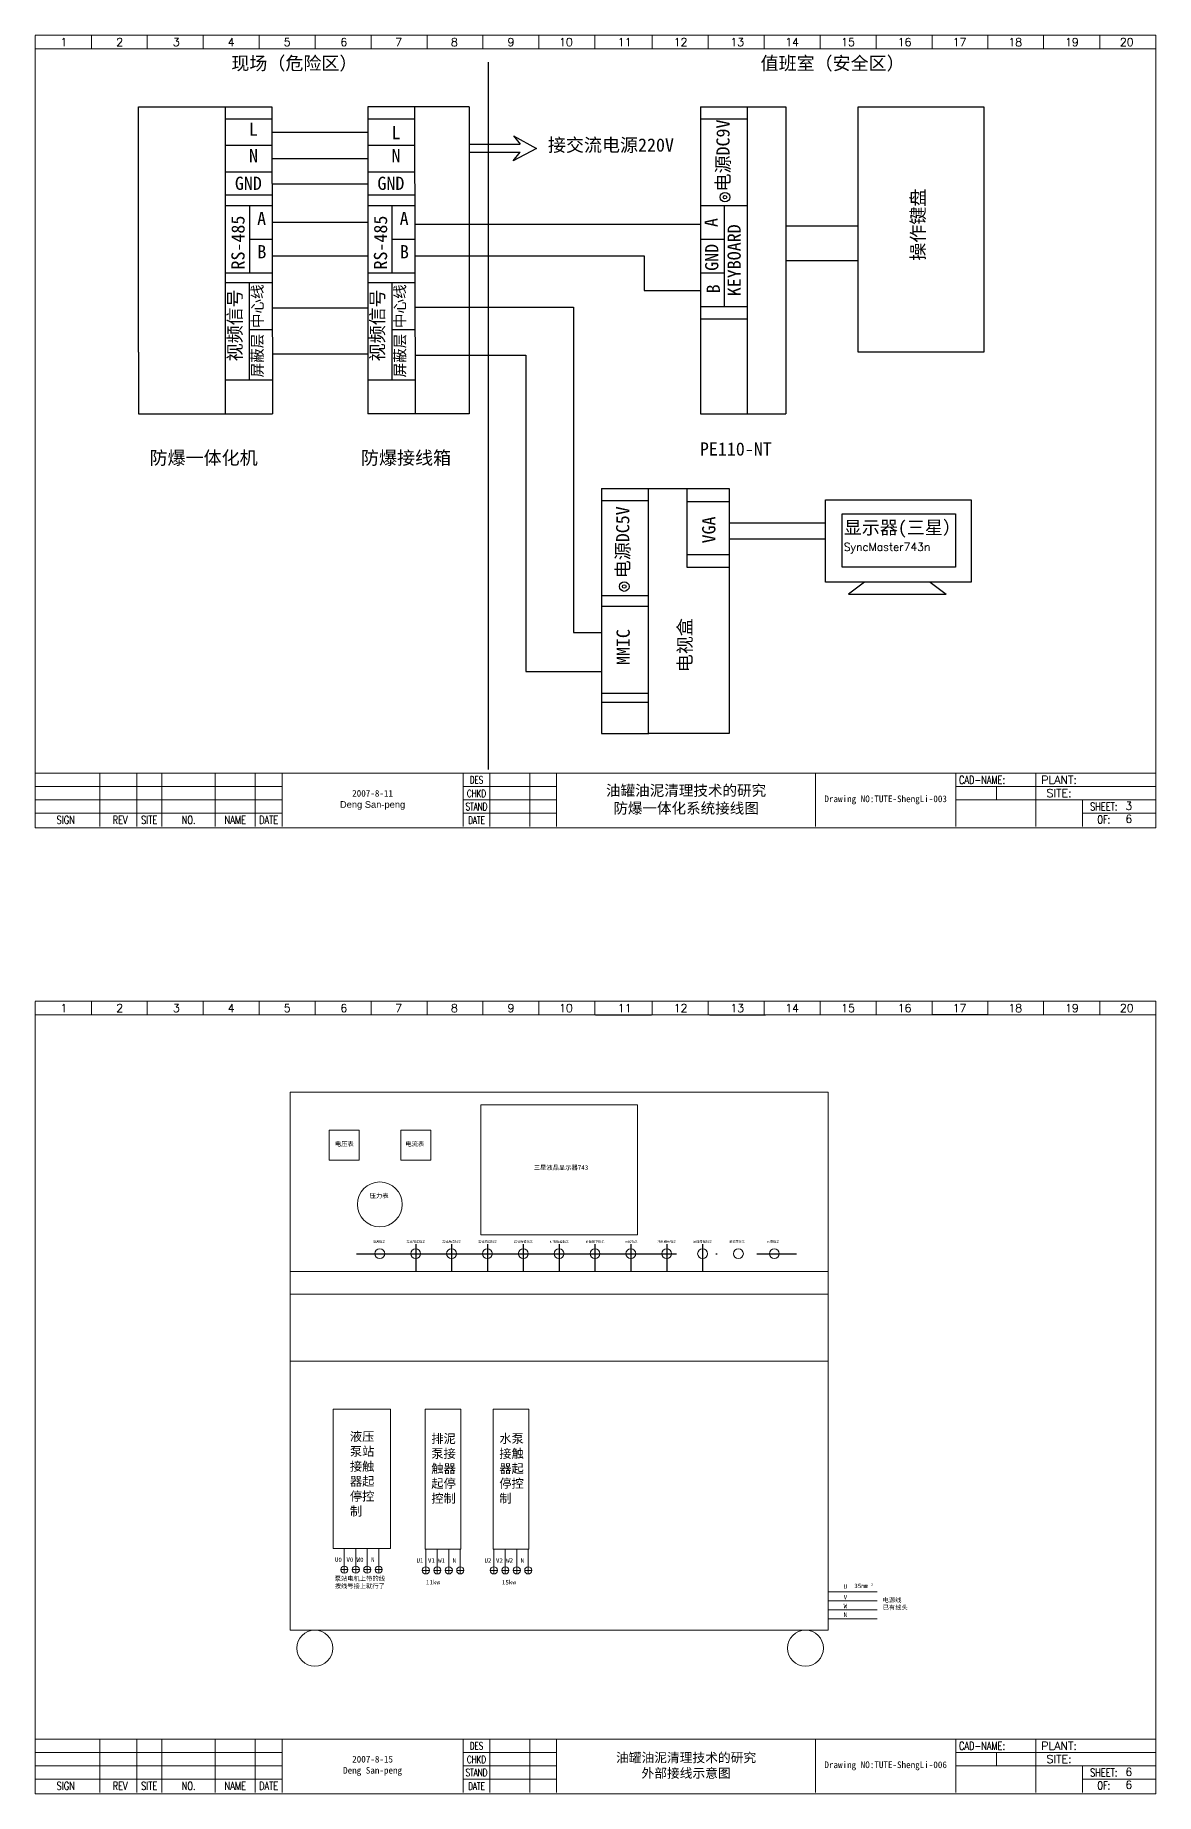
# Model space of a CAD drawing. Header units: millimetres. Extents: x 1552 to 2898, y -96 to 563.
# Drawn here: x 2478 to 2898, y -96 to 563 of the extents above; entities that cross this region are included whole.
import ezdxf
from ezdxf.enums import TextEntityAlignment as Align

# ---------------------------------------------------------------- set-up
doc = ezdxf.new("R2010")
doc.units = ezdxf.units.MM
doc.header["$LTSCALE"] = 5
doc.linetypes.add('ACAD_ISO04W100', pattern=[30, 24, -3, 0, -3])
doc.layers.get('0').update_dxf_attribs({"lineweight": 15})
for name, color, linetype in [('1轮廓实线层', 7, 'Continuous'), ('中心线', 1, 'ACAD_ISO04W100'), ('图层1', 7, 'Continuous'), ('细线', 2, 'Continuous')]:
    doc.layers.add(name, color=color, linetype=linetype)
doc.layers.add('2', color=4, linetype='Continuous', lineweight=15)
doc.styles.add('HZ0', font='TXT.SHX', dxfattribs={"width": 0.75, "bigfont": 'gbcbig.shx'})
doc.styles.add('ROMANC', font='ROMANC', dxfattribs={"height": 4})
doc.styles.get("Standard").update_dxf_attribs({"font": 'SimSun.ttf', "height": 2.5})
doc.styles.add('W1', font='ROMANC')

msp = doc.modelspace()

# ---------------------------------------------------------------- linework, layer by layer
at = {"color": 0}
for p, q in [((2897.53, 563.48), (2477.53, 563.48)), ((2845.03, 286.85), (2852.53, 286.85)), ((2897.53, 201.44), (2477.53, 201.44)), ((2845.03, -75.18), (2852.53, -75.18))]:
    msp.add_line(p, q, dxfattribs=at)
at = {"linetype": 'Continuous'}
for p, q in [((2498.57, 563.44), (2498.57, 558.38)), ((2519.54, 558.33), (2519.54, 563.44)), ((2540.52, 563.44), (2540.52, 558.38)), ((2561.49, 563.44), (2561.49, 558.33)), ((2582.46, 563.44), (2582.46, 558.33)), ((2603.43, 563.44), (2603.43, 558.38)), ((2624.41, 563.44), (2624.41, 558.38)), ((2645.27, 563.44), (2645.27, 558.33)), ((2666.3, 563.44), (2666.3, 558.33)), ((2687.31, 563.45), (2687.31, 558.38)), ((2708.78, 563.44), (2708.78, 558.38)), ((2729.76, 558.33), (2729.76, 563.44)), ((2750.73, 563.44), (2750.73, 558.38)), ((2771.7, 563.44), (2771.7, 558.33)), ((2792.67, 563.44), (2792.67, 558.38)), ((2813.65, 563.44), (2813.65, 558.38)), ((2834.62, 563.44), (2834.62, 558.38)), ((2855.49, 563.44), (2855.49, 558.38)), ((2876.51, 563.44), (2876.51, 558.38)), ((2498.57, 201.41), (2498.57, 196.34)), ((2519.54, 196.29), (2519.54, 201.41)), ((2540.52, 201.41), (2540.52, 196.34)), ((2561.49, 201.41), (2561.49, 196.34)), ((2582.46, 201.41), (2582.46, 196.34)), ((2603.43, 201.41), (2603.43, 196.34)), ((2624.41, 201.41), (2624.41, 196.34)), ((2645.27, 201.41), (2645.27, 196.29)), ((2666.3, 201.41), (2666.3, 196.34)), ((2687.31, 201.41), (2687.31, 196.34)), ((2708.78, 201.41), (2708.78, 196.34)), ((2729.76, 196.34), (2729.76, 201.41)), ((2750.73, 201.41), (2750.73, 196.34)), ((2771.7, 201.41), (2771.7, 196.34)), ((2792.67, 201.41), (2792.67, 196.34)), ((2813.65, 201.41), (2813.65, 196.34)), ((2834.62, 201.41), (2834.62, 196.34)), ((2855.49, 201.41), (2855.49, 196.29)), ((2876.51, 201.41), (2876.51, 196.34))]:
    msp.add_line(p, q, dxfattribs=at)
for p, q in [((2573.09, 100.06), (2573.09, 106.78)), ((2573.09, 100.06), (2573.09, 106.78)), ((2573.09, 100.06), (2573.09, 83.26)), ((2774.69, 100.06), (2774.69, 83.26)), ((2573.09, 91.66), (2774.69, 91.66)), ((2573.09, 66.46), (2774.69, 66.46)), ((2593.38, -3.68), (2593.38, -12.98)), ((2597.68, -3.68), (2597.68, -12.98)), ((2597.68, -3.68), (2597.68, -12.98)), ((2601.98, -3.68), (2601.98, -12.98)), ((2606.27, -3.68), (2606.27, -12.98)), ((2606.27, -3.68), (2606.27, -12.98)), ((2623.94, -3.95), (2623.94, -13.25)), ((2628.24, -3.95), (2628.24, -13.25)), ((2628.24, -3.95), (2628.24, -13.25)), ((2632.54, -3.95), (2632.54, -13.25)), ((2636.84, -3.95), (2636.84, -13.25)), ((2636.84, -3.95), (2636.84, -13.25)), ((2649.43, -3.95), (2649.43, -13.25)), ((2653.73, -3.95), (2653.73, -13.25)), ((2653.73, -3.95), (2653.73, -13.25)), ((2658.03, -3.95), (2658.03, -13.25)), ((2662.33, -3.95), (2662.33, -13.25)), ((2662.33, -3.95), (2662.33, -13.25)), ((2592.03, -11.64), (2594.72, -11.64)), ((2596.33, -11.64), (2599.02, -11.64)), ((2600.63, -11.64), (2603.32, -11.64)), ((2604.93, -11.64), (2607.62, -11.64)), ((2622.6, -11.91), (2625.28, -11.91)), ((2626.9, -11.91), (2629.58, -11.91)), ((2631.2, -11.91), (2633.88, -11.91)), ((2635.5, -11.91), (2638.18, -11.91)), ((2648.09, -11.91), (2650.77, -11.91)), ((2652.39, -11.91), (2655.07, -11.91)), ((2656.69, -11.91), (2659.37, -11.91)), ((2660.99, -11.91), (2663.67, -11.91)), ((2774.69, -19.98), (2793.09, -19.98)), ((2774.69, -23.34), (2793.09, -23.34)), ((2774.69, -26.7), (2793.09, -26.7)), ((2774.69, -30.06), (2793.09, -30.06))]:
    msp.add_line(p, q)
for points in [[(2573.09, 100.06), (2774.69, 100.06), (2774.69, 167.26), (2573.09, 167.26)], [(2573.09, 100.06), (2774.69, 100.06), (2774.69, 167.26), (2573.09, 167.26)], [(2573.09, 100.06), (2774.69, 100.06), (2774.69, 167.26), (2573.09, 167.26)], [(2644.49, 113.83), (2703.29, 113.83), (2703.29, 162.55), (2644.49, 162.55)], [(2587.7, 141.89), (2598.96, 141.89), (2598.96, 153.14), (2587.7, 153.14)], [(2625.84, 141.89), (2614.58, 141.89), (2614.58, 153.14), (2625.84, 153.14)], [(2573.09, -34.34), (2774.69, -34.34), (2774.69, 91.66), (2573.09, 91.66)], [(2589.21, 48.57), (2610.71, 48.57), (2610.71, -3.68), (2589.21, -3.68)], [(2623.72, 48.57), (2637, 48.57), (2637, -3.95), (2623.72, -3.95)], [(2649.21, 48.57), (2662.49, 48.57), (2662.49, -3.95), (2649.21, -3.95)]]:
    msp.add_lwpolyline(points, close=True)
for centre, radius in [((2606.69, 125.26), 8.4), ((2606.69, 106.78), 1.85), ((2620.13, 106.78), 1.85), ((2633.57, 106.78), 1.85), ((2647.01, 106.78), 1.85), ((2660.45, 106.78), 1.85), ((2673.89, 106.78), 1.85), ((2687.33, 106.78), 1.85), ((2700.77, 106.78), 1.85), ((2714.21, 106.78), 1.85), ((2727.65, 106.78), 1.85), ((2741.09, 106.78), 1.85), ((2754.53, 106.78), 1.85), ((2593.38, -11.64), 1.34), ((2597.68, -11.64), 1.34), ((2601.98, -11.64), 1.34), ((2606.27, -11.64), 1.34), ((2623.94, -11.91), 1.34), ((2628.24, -11.91), 1.34), ((2632.54, -11.91), 1.34), ((2636.84, -11.91), 1.34), ((2649.43, -11.91), 1.34), ((2653.73, -11.91), 1.34), ((2658.03, -11.91), 1.34), ((2662.33, -11.91), 1.34), ((2582.34, -41.06), 6.72), ((2766.22, -41.06), 6.72)]:
    msp.add_circle(centre, radius)
at = {"layer": '1轮廓实线层'}
for p, q in [((2687.5, 196.34), (2708.51, 196.34)), ((2687.5, 196.34), (2708.51, 196.34)), ((2730.21, 196.34), (2751.23, 196.34)), ((2813.65, 196.39), (2834.66, 196.39))]:
    msp.add_line(p, q, dxfattribs=at)
at = {"layer": '2', "color": 0}
for p, q in [((2477.53, 563.38), (2477.53, 266.38)), ((2897.53, 266.38), (2897.53, 563.48)), ((2897.46, 558.38), (2477.53, 558.38)), ((2477.52, 286.85), (2897.44, 286.85)), ((2501.72, 286.85), (2501.72, 266.85)), ((2515.67, 286.85), (2515.67, 266.85)), ((2525.03, 286.85), (2525.03, 266.85)), ((2545.03, 286.85), (2545.03, 266.85)), ((2560.03, 286.85), (2560.03, 266.85)), ((2570.03, 286.85), (2570.03, 266.85)), ((2637.93, 286.85), (2637.93, 266.85)), ((2647.93, 286.85), (2647.93, 266.85)), ((2662.93, 286.85), (2662.93, 266.85)), ((2672.93, 286.85), (2672.93, 266.85)), ((2770.03, 286.85), (2770.03, 266.85)), ((2822.53, 286.85), (2822.53, 266.85)), ((2852.5, 286.9), (2852.5, 266.85)), ((2477.52, 281.85), (2570.03, 281.85)), ((2477.52, 276.85), (2570.03, 276.85)), ((2637.93, 281.85), (2672.93, 281.85)), ((2672.93, 276.85), (2637.93, 276.85)), ((2897.44, 281.85), (2822.53, 281.85)), ((2897.44, 276.85), (2822.53, 276.85)), ((2837.79, 281.85), (2837.79, 276.85)), ((2870.01, 276.85), (2870.01, 266.85)), ((2477.52, 271.85), (2570.03, 271.85)), ((2637.93, 271.85), (2672.93, 271.85)), ((2869.98, 271.85), (2897.44, 271.85)), ((2477.53, 266.38), (2897.53, 266.38)), ((2477.53, 201.34), (2477.53, -95.66)), ((2897.53, -95.66), (2897.53, 201.44)), ((2897.46, 196.34), (2477.53, 196.34)), ((2477.52, -75.18), (2897.44, -75.18)), ((2501.72, -75.18), (2501.72, -95.18)), ((2515.67, -75.18), (2515.67, -95.18)), ((2525.03, -75.18), (2525.03, -95.18)), ((2545.03, -75.18), (2545.03, -95.18)), ((2560.03, -75.18), (2560.03, -95.18)), ((2570.03, -75.18), (2570.03, -95.18)), ((2637.93, -75.18), (2637.93, -95.18)), ((2647.93, -75.18), (2647.93, -95.18)), ((2662.93, -75.18), (2662.93, -95.18)), ((2672.93, -75.18), (2672.93, -95.18)), ((2770.03, -75.18), (2770.03, -95.18)), ((2822.53, -75.18), (2822.53, -95.18)), ((2852.5, -75.14), (2852.5, -95.18)), ((2477.52, -80.18), (2570.03, -80.18)), ((2477.52, -85.18), (2570.03, -85.18)), ((2637.93, -80.18), (2672.93, -80.18)), ((2672.93, -85.18), (2637.93, -85.18)), ((2897.44, -80.18), (2822.53, -80.18)), ((2897.44, -85.18), (2822.53, -85.18)), ((2837.79, -80.18), (2837.79, -85.18)), ((2870.01, -85.18), (2870.01, -95.18)), ((2477.52, -90.18), (2570.03, -90.18)), ((2637.93, -90.18), (2672.93, -90.18)), ((2869.98, -90.18), (2897.44, -90.18)), ((2477.53, -95.66), (2897.53, -95.66))]:
    msp.add_line(p, q, dxfattribs=at)
at = {"layer": '中心线'}
for p, q in [((2597.89, 106.78), (2762.87, 106.78)), ((2620.13, 110.36), (2620.13, 100.06)), ((2633.57, 110.36), (2633.57, 100.06)), ((2647.01, 110.36), (2647.01, 100.06)), ((2660.45, 110.36), (2660.45, 100.06)), ((2673.89, 110.36), (2673.89, 100.06)), ((2687.33, 110.36), (2687.33, 100.06)), ((2700.77, 110.36), (2700.77, 100.06)), ((2714.21, 110.36), (2714.21, 100.06)), ((2727.65, 110.36), (2727.65, 100.06))]:
    msp.add_line(p, q, dxfattribs=at)
at = {"layer": '图层1'}
for p, q in [((2647.33, 553.38), (2647.33, 288.24)), ((2516.2, 444.71), (2516.2, 536.58)), ((2516.2, 536.58), (2566.26, 536.58)), ((2548.79, 536.58), (2548.79, 421.54)), ((2566.24, 536.58), (2566.51, 421.54)), ((2602.21, 536.58), (2602.21, 421.54)), ((2640.16, 536.58), (2602.21, 536.58)), ((2619.66, 536.58), (2619.93, 421.54)), ((2640.16, 536.58), (2640.16, 421.54)), ((2726.87, 536.58), (2726.87, 421.54)), ((2726.87, 536.58), (2744.34, 536.58)), ((2744.34, 536.58), (2758.85, 536.58)), ((2744.51, 421.54), (2744.51, 536.58)), ((2758.85, 536.58), (2758.85, 421.54)), ((2548.98, 532.09), (2566.27, 532.09)), ((2602.41, 532.09), (2619.69, 532.09)), ((2727.07, 532.09), (2744.36, 532.09)), ((2548.98, 522.19), (2566.3, 522.19)), ((2566.25, 527.08), (2602.21, 527.08)), ((2602.41, 522.19), (2619.72, 522.19)), ((2640.16, 522.66), (2659.35, 522.66)), ((2665.46, 520.97), (2656.68, 516.36)), ((2656.79, 525.78), (2659.35, 522.66)), ((2656.79, 525.78), (2665.46, 520.97)), ((2566.27, 517.23), (2602.21, 517.23)), ((2640.16, 519.57), (2659.35, 519.57)), ((2656.68, 516.36), (2659.35, 519.57)), ((2548.98, 512.29), (2566.32, 512.29)), ((2566.3, 507.8), (2602.21, 507.8)), ((2602.4, 512.29), (2619.74, 512.29)), ((2548.98, 503.58), (2566.33, 503.58)), ((2602.4, 503.58), (2619.75, 503.58)), ((2549.06, 499.59), (2566.42, 499.59)), ((2557.81, 499.59), (2557.81, 474.42)), ((2602.48, 499.59), (2619.84, 499.59)), ((2611.23, 499.59), (2611.23, 474.42)), ((2726.87, 499.58), (2744.51, 499.58)), ((2735.69, 499.58), (2735.69, 461.83)), ((2566.33, 493.37), (2602.21, 493.37)), ((2619.78, 492.6), (2726.87, 492.6)), ((2758.85, 492.05), (2786, 492.05)), ((2557.81, 487), (2566.37, 487)), ((2611.23, 487), (2619.79, 487)), ((2726.87, 487), (2735.69, 487)), ((2566.35, 480.73), (2602.21, 480.73)), ((2619.78, 480.76), (2705.82, 480.76)), ((2705.82, 480.76), (2705.82, 467.75)), ((2758.85, 479.06), (2786, 479.06)), ((2548.79, 474.42), (2566.47, 474.41)), ((2548.79, 470.78), (2566.39, 470.78)), ((2557.73, 470.78), (2557.73, 434.35)), ((2602.21, 474.42), (2619.89, 474.41)), ((2602.21, 470.78), (2619.82, 470.78)), ((2611.15, 470.78), (2611.15, 434.35)), ((2726.87, 474.41), (2735.69, 474.41)), ((2619.83, 461.57), (2679.32, 461.57)), ((2679.32, 461.57), (2679.32, 339.6)), ((2705.82, 467.75), (2726.87, 467.75)), ((2726.87, 461.83), (2744.51, 461.83)), ((2566.39, 461.28), (2602.21, 461.28)), ((2726.87, 457.21), (2744.51, 457.21)), ((2557.73, 453.13), (2566.43, 453.13)), ((2611.15, 453.13), (2619.85, 453.13)), ((2516.2, 444.71), (2516.2, 421.54)), ((2566.45, 444.01), (2602.21, 444.01)), ((2619.88, 443.54), (2661.46, 443.54)), ((2661.46, 443.54), (2661.46, 325.04)), ((2548.79, 434.35), (2566.46, 434.35)), ((2602.21, 434.35), (2619.88, 434.35)), ((2516.2, 421.54), (2566.49, 421.54)), ((2640.16, 421.54), (2602.21, 421.54)), ((2726.87, 421.54), (2758.85, 421.54)), ((2689.8, 393.57), (2707.27, 393.57)), ((2689.8, 393.57), (2689.8, 301.71)), ((2690, 389.09), (2707.29, 389.08)), ((2707.27, 393.57), (2721.78, 393.57)), ((2707.44, 301.71), (2707.44, 393.57)), ((2721.78, 393.57), (2737.66, 393.57)), ((2721.78, 393.57), (2721.78, 364.12)), ((2737.66, 393.57), (2737.66, 301.71)), ((2721.78, 388.7), (2737.66, 388.7)), ((2737.66, 380.72), (2773.78, 380.72)), ((2737.66, 374.65), (2773.78, 374.65)), ((2737.66, 368.67), (2721.78, 368.67)), ((2721.78, 364.12), (2737.66, 364.12)), ((2788.39, 358.48), (2782.4, 353.99)), ((2812.92, 358.48), (2818.91, 353.99)), ((2690, 353.53), (2707.35, 353.53)), ((2690.08, 349.53), (2707.44, 349.53)), ((2782.4, 353.99), (2818.91, 353.99)), ((2679.32, 339.6), (2689.8, 339.6)), ((2661.46, 325.04), (2689.8, 325.04)), ((2689.8, 316.84), (2707.44, 316.84)), ((2689.8, 313.47), (2707.44, 313.47)), ((2689.8, 301.71), (2707.49, 301.71)), ((2721.78, 301.71), (2707.49, 301.71)), ((2737.66, 301.71), (2721.78, 301.71))]:
    msp.add_line(p, q, dxfattribs=at)
for points in [[(2786, 536.58), (2833.12, 536.58), (2833.12, 444.71), (2786, 444.71)], [(2773.78, 389.37), (2828.26, 389.37), (2828.26, 358.48), (2773.78, 358.48)], [(2779.98, 384.06), (2822.46, 384.06), (2822.46, 364.03), (2779.98, 364.03)]]:
    msp.add_lwpolyline(points, close=True, dxfattribs=at)
for centre, radius in [((2736.06, 502.77), 1.8), ((2736.06, 502.77), 0.669), ((2698.3, 356.83), 1.8), ((2698.3, 356.83), 0.669)]:
    msp.add_circle(centre, radius, dxfattribs=at)

# ---------------------------------------------------------------- texts
at = {"color": 0, "style": 'ROMANC'}
for s, p in [('3', (2886.12, 273.1)), ('6', (2886.12, 268.27)), ('6', (2886.12, -88.93)), ('6', (2886.12, -93.77))]:
    msp.add_text(s, height=3, dxfattribs=at).set_placement(p)
for s, insert, char_height, width, attachment_point in [('{\\H1.333x;油罐油泥清理技术的研究\\fSimSun|b0|i0|c134|p54;\\P防爆一体化系统接线图}', (2721.48, 276.85), 3, 97.1017, 5), ('Drawing NO:TUTE-ShengLi-003', (2796.28, 276.85), 2.5, 52.5, 5), ('{\\fSimSun|b0|i0|c134|p54;电压表}', (2593.4, 147.85), 1.68, 13.44, 5), ('{\\fSimSun|b0|i0|c134|p54;电流表}', (2619.79, 147.85), 1.68, 13.44, 5), ('{\\fSimSun|b0|i0|c134|p54;压力表}', (2606.44, 128.41), 1.68, 13.44, 5), ('{\\fSimSun|b0|i0|c134|p54;电源指示}', (2604.06, 111.7), 0.84, 6.366, 1), ('{\\fSimSun|b0|i0|c134|p54;左轮前进指示}', (2616.71, 111.7), 0.84, 8.3729, 1), ('{\\fSimSun|b0|i0|c134|p54;左轮后退指示}', (2630.09, 111.7), 0.84, 8.3729, 1), ('{\\fSimSun|b0|i0|c134|p54;右轮前进指示}', (2643.59, 111.7), 0.84, 8.3729, 1), ('{\\fSimSun|b0|i0|c134|p54;右轮后退指示}', (2656.97, 111.7), 0.84, 8.3729, 1), ('{\\fSimSun|b0|i0|c134|p54;铲板抬起指示}', (2670.41, 111.7), 0.84, 8.3729, 1), ('{\\fSimSun|b0|i0|c134|p54;铲板放下指示}', (2683.85, 111.7), 0.84, 8.3729, 1), ('{\\fSimSun|b0|i0|c134|p54;  水枪指示}', (2697.29, 111.7), 0.84, 8.3729, 1), ('{\\fSimSun|b0|i0|c134|p54; 冲刷镜头指示}', (2710.09, 111.7), 0.84, 8.3729, 1), ('{\\fSimSun|b0|i0|c134|p54;液压泵站指示}', (2724.17, 111.7), 0.84, 8.3729, 1), ('{\\fSimSun|b0|i0|c134|p54;泥浆泵指示}', (2737.61, 111.7), 0.84, 8.3729, 1), ('{\\fSimSun|b0|i0|c134|p54;  水泵指示}', (2750.41, 111.7), 0.84, 8.3729, 1), ('{\\fSimSun|b0|i0|c134|p54;\\H2x;液压泵站接触器起停控制}', (2595.48, 39.97), 1.68, 9.5968, 1), ('{\\fSimSun|b0|i0|c134|p54;\\H2x;排泥泵接触器起停控制}', (2626, 39.17), 1.68, 9.5968, 1), ('{\\fSimSun|b0|i0|c134|p54;\\H2x;水泵接触器起停控制}', (2651.49, 39.17), 1.68, 9.5968, 1), ('U{\\fSimSun|b0|i0|c134|p18;0}', (2589.85, -7.08), 1.68, 3.0952, 1), ('V{\\fSimSun|b0|i0|c134|p18;0}', (2594.16, -7.08), 1.68, 4.2919, 1), ('W{\\fSimSun|b0|i0|c134|p18;0}', (2597.98, -7.08), 1.68, 4.0143, 1), ('N', (2603.42, -7.08), 1.68, 3.5693, 1), ('U{\\fSimSun|b0|i0|c134|p18;1}', (2620.42, -7.35), 1.68, 3.0952, 1), ('V{\\fSimSun|b0|i0|c134|p18;1}', (2624.73, -7.35), 1.68, 4.2919, 1), ('W{\\fSimSun|b0|i0|c134|p18;1}', (2628.54, -7.35), 1.68, 4.0143, 1), ('N', (2633.99, -7.35), 1.68, 3.5693, 1), ('U{\\fSimSun|b0|i0|c134|p18;2}', (2645.9, -7.35), 1.68, 3.0952, 1), ('V{\\fSimSun|b0|i0|c134|p18;2}', (2650.22, -7.35), 1.68, 4.2919, 1), ('W{\\fSimSun|b0|i0|c134|p18;2}', (2654.03, -7.35), 1.68, 4.0143, 1), ('N', (2659.48, -7.35), 1.68, 3.5693, 1), ('{\\fSimSun|b0|i0|c134|p54;泵站电机上带的线按线号接上就行了}', (2589.8, -14.12), 1.68, 20.1977, 1), ('{\\fSimSun|b0|i0|c134|p18;11}kw', (2623.99, -15.52), 1.68, 12.3624, 1), ('{\\fSimSun|b0|i0|c134|p18;1}5kw', (2652.45, -15.52), 1.68, 12.3624, 1), ('U{\\fSimSun|b0|i0|c134|p18; }', (2780.53, -17.13), 1.68, 4.5029, 1), ('35mm', (2784.52, -16.88), 1.68, 13.1007, 1), ('2', (2790.86, -16.79), 0.84, 0.8152, 1), ('W', (2780.53, -24.43), 1.68, 4.5029, 1), ('V', (2780.53, -21.11), 1.68, 4.5029, 1), ('{\\fSimSun|b0|i0|c134|p54;电源线\\P已有线头}', (2795.15, -22.16), 1.68, 11.1207, 1), ('N', (2780.53, -27.68), 1.68, 4.5029, 1), ('油罐油泥清理技术的研究{\\fSimSun|b0|i0|c134|p54;\\P}外部接线示意图', (2721.48, -85.18), 3.5, 97.1017, 5), ('Drawing NO:TUTE-ShengLi-006', (2796.28, -85.18), 2.5, 52.5, 5)]:
    msp.add_mtext(s, dxfattribs=dict(insert=insert, char_height=char_height, width=width, attachment_point=attachment_point))
at = {"layer": '1轮廓实线层', "char_height": 2.5, "width": 67.8983, "attachment_point": 5}
for s, insert in [('2007-8-11\\P{\\fArial|b0|i0|c0|p32;Deng San-peng}', (2603.98, 276.85)), ('2007-8-15\\PDeng San-peng', (2603.98, -85.18))]:
    msp.add_mtext(s, dxfattribs=dict(at, insert=insert))
at = {"layer": '2', "color": 0, "style": 'W1'}
for s, p in [('1', (2488.26, 560.88)), ('2', (2509.2, 560.88)), ('3', (2530.41, 560.88)), ('4', (2550.99, 560.88)), ('5', (2571.95, 560.88)), ('6', (2593.17, 560.88)), ('7', (2613.75, 560.88)), ('8', (2634.63, 560.88)), ('9', (2655.84, 560.88)), ('10', (2676.42, 560.88)), ('11', (2698.47, 560.88)), ('12', (2719.41, 560.88)), ('13', (2740.63, 560.88)), ('14', (2761.21, 560.88)), ('15', (2782.16, 560.88)), ('16', (2803.38, 560.88)), ('17', (2823.96, 560.88)), ('18', (2844.84, 560.88)), ('19', (2866.06, 560.88)), ('20', (2886.64, 560.88)), ('PLANT:', (2861.26, 284.35)), ('SITE:', (2861.26, 279.42)), ('1', (2488.26, 198.84)), ('2', (2509.2, 198.84)), ('3', (2530.41, 198.84)), ('4', (2550.99, 198.84)), ('5', (2571.95, 198.84)), ('6', (2593.17, 198.84)), ('7', (2613.75, 198.84)), ('8', (2634.63, 198.84)), ('9', (2655.84, 198.84)), ('10', (2676.42, 198.84)), ('11', (2698.47, 198.84)), ('12', (2719.41, 198.84)), ('13', (2740.63, 198.84)), ('14', (2761.21, 198.84)), ('15', (2782.16, 198.84)), ('16', (2803.38, 198.84)), ('17', (2823.96, 198.84)), ('18', (2844.84, 198.84)), ('19', (2866.06, 198.84)), ('20', (2886.64, 198.84)), ('PLANT:', (2861.26, -77.68)), ('SITE:', (2861.26, -82.61))]:
    msp.add_text(s, height=3, dxfattribs=at).set_placement(p, align=Align.MIDDLE)
at = {"layer": '2', "color": 0, "style": 'HZ0'}
for s, height, width, p in [('DES', 2.8, 0.7, (2642.93, 284.35)), ('CAD-NAME:', 3, 0.75, (2832.39, 284.35)), ('CHKD', 2.8, 0.7, (2642.93, 279.27)), ('SIGN', 3, 0.75, (2488.96, 269.35)), ('REV', 3, 0.75, (2509.37, 269.35)), ('SITE', 3, 0.75, (2520.26, 269.35)), ('NO.', 3, 0.75, (2535.03, 269.35)), ('NAME', 3, 0.75, (2552.53, 269.35)), ('DATE', 3, 0.75, (2565.03, 269.35)), ('STAND', 2.8, 0.7, (2642.93, 274.35)), ('DATE', 2.8, 0.7, (2642.93, 269.27)), ('SHEET:', 3, 0.75, (2878.02, 274.35)), ('OF:', 3, 0.75, (2878.02, 269.52)), ('DES', 2.8, 0.7, (2642.93, -77.68)), ('CAD-NAME:', 3, 0.75, (2832.39, -77.68)), ('CHKD', 2.8, 0.7, (2642.93, -82.77)), ('SIGN', 3, 0.75, (2488.96, -92.68)), ('REV', 3, 0.75, (2509.37, -92.68)), ('SITE', 3, 0.75, (2520.26, -92.68)), ('NO.', 3, 0.75, (2535.03, -92.68)), ('NAME', 3, 0.75, (2552.53, -92.68)), ('DATE', 3, 0.75, (2565.03, -92.68)), ('STAND', 2.8, 0.7, (2642.93, -87.68)), ('DATE', 2.8, 0.7, (2642.93, -92.77)), ('SHEET:', 3, 0.75, (2878.02, -87.68)), ('OF:', 3, 0.75, (2878.02, -92.52))]:
    msp.add_text(s, height=height, dxfattribs=dict(at, width=width)).set_placement(p, align=Align.MIDDLE)
at = {"layer": '图层1', "char_height": 4.95, "attachment_point": 1}
for s, insert, width in [('{\\fSimSun|b0|i0|c134|p54;现场（危险区）}', (2551.04, 555.42), 106.1592), ('{\\fSimSun|b0|i0|c134|p54;值班室（安全区）}', (2749.39, 555.42), 106.1592), ('L', (2557.64, 530.7), 17.3061), ('L', (2611.06, 529.45), 17.3061), ('N', (2557.66, 520.8), 17.3061), ('N', (2611.08, 520.8), 17.3061), ('{\\fSimSun|b0|i0|c134|p54;接交流电源220}V', (2669.7, 524.79), 106.1592), ('GND', (2552.37, 510.44), 17.3061), ('GND', (2605.79, 510.44), 17.3061), ('A', (2560.7, 497.22), 17.3061), ('A', (2614.12, 497.22), 17.3061), ('B', (2560.8, 484.79), 17.3061), ('B', (2614.23, 484.79), 17.3061), ('PE110-NT', (2726.65, 410.86), 106.1592), ('{\\fSimSun|b0|i0|c134|p54;防爆一体化机}', (2520.39, 407.54), 106.1592), ('{\\fSimSun|b0|i0|c134|p54;防爆接线箱}', (2599.64, 407.54), 106.1592), ('{\\fSimSun|b0|i0|c134|p54;显示器}({\\fSimSun|b0|i0|c134|p54;三星）\\P\\Ftxt.shx|c0;\\H0.6x;SyncMaster743n}', (2780.59, 381.42), 42.4843)]:
    msp.add_mtext(s, dxfattribs=dict(at, insert=insert, width=width))
at = {"layer": '图层1', "attachment_point": 1, "rotation": 90}
for s, insert, char_height, width in [('{\\fSimSun|b0|i0|c134|p54;电源}DC9V', (2732.83, 504.88), 4.95, 34.8797), ('{\\fSimSun|b0|i0|c134|p54;操作键盘}', (2805.91, 478.95), 4.95, 139.4976), ('RS-485', (2551.05, 475.64), 4.95, 34.8797), ('RS-485', (2604.47, 475.64), 4.95, 34.8797), ('A', (2728.39, 491.56), 4.95, 17.3061), ('KEYBOARD', (2737.01, 465.64), 4.95, 40.0048), ('GND', (2728.61, 475.14), 4.95, 17.3061), ('{\\fSimSun|b0|i0|c134|p54;中心线}', (2558.8, 453.68), 4, 17.3061), ('{\\fSimSun|b0|i0|c134|p54;\\H0.8081x;中心线}', (2612.22, 453.68), 4.95, 17.3061), ('B', (2729.19, 466.7), 4.95, 17.3061), ('{\\fSimSun|b0|i0|c134|p54;视频信号}', (2549.87, 441.22), 4.95, 34.8797), ('{\\fSimSun|b0|i0|c134|p54;视频信号}', (2603.29, 441.22), 4.95, 34.8797), ('{\\fSimSun|b0|i0|c134|p54;屏蔽层}', (2558.79, 435.2), 4, 17.3061), ('{\\fSimSun|b0|i0|c134|p54;屏蔽层}', (2612.21, 435.2), 4, 17.3061), ('{\\fSimSun|b0|i0|c134|p54;电源}DC5V', (2695.24, 359.92), 4.95, 34.8797), ('VGA', (2727.51, 372.99), 4.95, 17.3061), ('{\\fSimSun|b0|i0|c134|p54;电视盒}', (2718.54, 324.71), 4.95, 40.0048), ('MMIC', (2695.41, 327.39), 4.95, 17.3061)]:
    msp.add_mtext(s, dxfattribs=dict(at, insert=insert, char_height=char_height, width=width))
at = {"layer": '细线', "insert": (2664.4, 139.9), "char_height": 0.42, "width": 32.0568, "attachment_point": 1}
msp.add_mtext('{\\fSimSun|b0|i0|c134|p54;\\H4x;\\C0;三星液晶显示器743}', dxfattribs=at)

doc.saveas('drawing.dxf')
